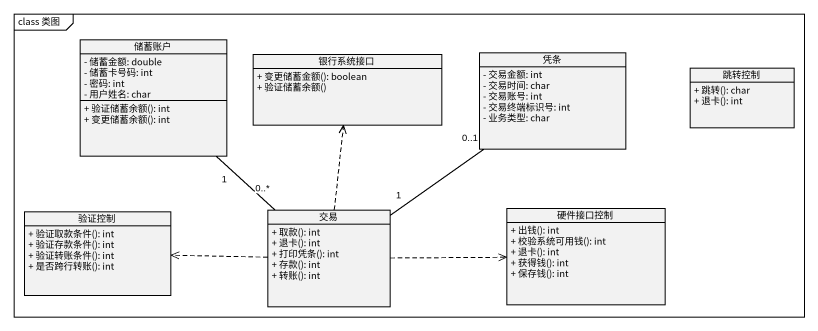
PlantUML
@startuml
mainframe class 类图
hide circle
hide empty members
skinparam classAttributeIconSize 0
class 储蓄账户 {
  - 储蓄金额: double
  - 储蓄卡号码: int
  - 密码: int
  - 用户姓名: char
  + 验证储蓄余额(): int
  + 变更储蓄余额(): int
}
class 银行系统接口 {
  + 变更储蓄金额(): boolean
  + 验证储蓄余额()
}
class 凭条 {
  - 交易金额: int
  - 交易时间: char
  - 交易账号: int
  - 交易终端标识号: int
  - 业务类型: char
}
class 跳转控制 {
  + 跳转(): char
  + 退卡(): int
}
class 验证控制 {
  + 验证取款条件(): int
  + 验证存款条件(): int
  + 验证转账条件(): int
  + 是否跨行转账(): int
}
class 交易 {
  + 取款(): int
  + 退卡(): int
  + 打印凭条(): int
  + 存款(): int
  + 转账(): int
}
class 硬件接口控制 {
  + 出钱(): int
  + 校验系统可用钱(): int
  + 退卡(): int
  + 获得钱(): int
  + 保存钱(): int
}
储蓄账户 "1" -- "0..*" 交易
凭条 "0..1" -- "1" 交易
交易 .up.> 银行系统接口
交易 .left.> 验证控制
交易 .right.> 硬件接口控制
@enduml
